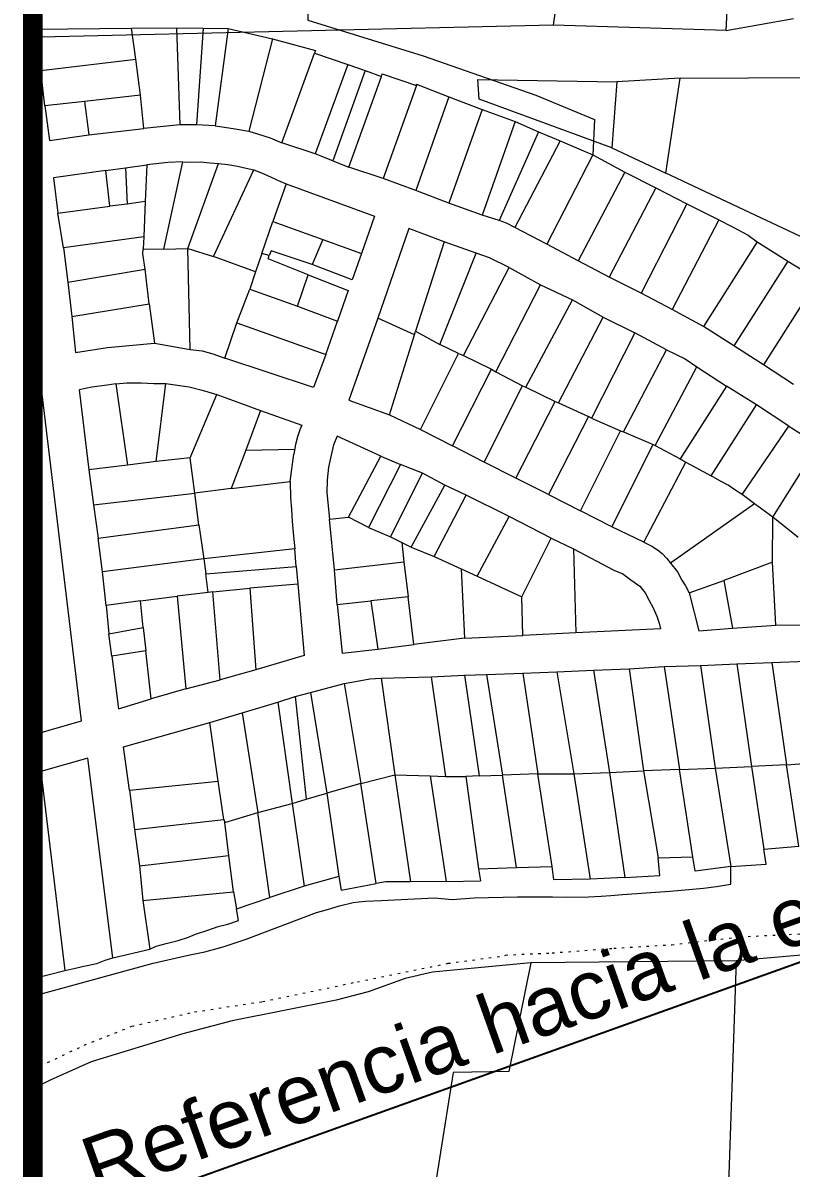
# Model space of a CAD drawing. Header units: millimetres. Extents: x -6666 to 12802, y -941 to 4807.
# Drawn here: x 890.45 to 923.08, y 1600.07 to 1648.7 of the extents above; entities that cross this region are included whole.
import ezdxf

# ---------------------------------------------------------------- set-up
doc = ezdxf.new("R2010")
doc.units = ezdxf.units.MM
doc.linetypes.add('DOT', pattern=[0.25, 0, -0.25])
for name, color, linetype in [('2', 1, 'Continuous'), ('CIRCULO PI', 2, 'Continuous'), ('CVL_CUADCON_TX', 2, 'Continuous')]:
    doc.layers.add(name, color=color, linetype=linetype)
doc.styles.add('PUNTOS PI', font='arial.ttf', dxfattribs={"height": 2.75})
doc.styles.get("Standard").update_dxf_attribs({"font": 'arial.ttf'})
doc.dimstyles.new('ISO-25', dxfattribs={"dimtxt": 2.5, "dimasz": 2.5, "dimexe": 1.25, "dimexo": 0.625, "dimtad": 1, "dimdec": 3, "dimtxsty": 'Standard', "dimcen": 2.5, "dimadec": 0, "dimazin": 0, "dimtfac": 1, "dimtdec": 3, "dimtmove": 0, "dimatfit": 3, "dimfxl": 1, "dimarcsym": 0})

# ---------------------------------------------------------------- blocks, each defined once
blk = doc.blocks.new('*D14')
at = {"layer": 'CIRCULO PI', "color": 0, "lineweight": -2, "transparency": 16777216}
for p, q in [((992.4179527586057, 1629.151936395541), (990.6202033222467, 1634.175293702422)), ((988.6875849871183, 1632.156015026576), (971.3899868771509, 1625.965583935807)), ((970.4127423717564, 1621.276754091521), (968.6149929353974, 1626.300111398402)), ((969.0361807387101, 1625.123208329181), (893.4141375501492, 1598.059737185624))]:
    blk.add_line(p, q, dxfattribs=at)
at = {"layer": 'CIRCULO PI', "color": 0, "transparency": 16777216}
for points in [[(988.5471890526807, 1632.54831604965), (988.8279809215559, 1631.763714003503), (991.0413911255594, 1632.998390633202)], [(971.2495909427133, 1626.35788495888), (971.5303828115885, 1625.573282912733), (969.0361807387101, 1625.123208329181)]]:
    blk.add_solid(points, dxfattribs=at)
at = {"layer": 'Defpoints', "color": 0, "transparency": 16777216}
for p in [(991.0413911255594, 1632.998390633202), (992.6285466602621, 1628.563484860931), (970.6233362734129, 1620.68830255691)]:
    blk.add_point(p, dxfattribs=at)
at = {"layer": 'CIRCULO PI', "color": 0, "transparency": 16777216, "insert": (929.4021091654885, 1612.97577949889), "char_height": 2.5, "attachment_point": 5, "rotation": 19.69117490959217}
blk.add_mtext('Referencia hacia la entrada Istmo Textil: 186.65m', dxfattribs=at)

msp = doc.modelspace()

# ---------------------------------------------------------------- linework, layer by layer
at = {"const_width": 0.8333333333333331}
msp.add_lwpolyline([(1090.862836273411, 1749.485622077867), (890.8628362734107, 1749.485622077867), (890.8628362734107, 1561.985622077867), (1090.862836273411, 1561.985622077867)], close=True, dxfattribs=at)
at = {"layer": '2', "color": 1, "linetype": 'Continuous', "lineweight": 5}
for p, q in [((912.983236273405, 1648.5952025569), (913.8404362734109, 1654.49670255689)), ((920.3151362734097, 1648.376702556895), (920.449236273409, 1650.748702556893)), ((920.3151362734097, 1648.376702556895), (923.1808362734082, 1648.889302556911)), ((891.1934362734137, 1648.439202556895), (890.8628362734107, 1648.393655148982)), ((890.8628362734107, 1648.437904877304), (891.0045362734163, 1648.425102556889)), ((891.21273627341, 1648.082802556917), (891.1740362734126, 1648.795502556904)), ((912.983236273405, 1648.5952025569), (891.21273627341, 1648.082802556917)), ((895.0529362734233, 1648.4729025569), (896.970236273417, 1648.485402556901)), ((895.2405362734171, 1647.156002556902), (895.0529362734233, 1648.4729025569)), ((896.970236273417, 1648.485402556901), (897.1189362734258, 1644.361802556898)), ((896.970236273417, 1648.485402556901), (898.0989362734181, 1648.4719025569)), ((898.0989362734181, 1648.4719025569), (897.8258362734159, 1644.368602556894)), ((898.0989362734181, 1648.4719025569), (899.1616362734167, 1648.459102556897)), ((899.1616362734167, 1648.459102556897), (898.6134362734192, 1644.318502556901)), ((899.1616362734167, 1648.459102556897), (901.0428362734201, 1648.015202556896)), ((920.3151362734097, 1648.376702556895), (912.983236273405, 1648.5952025569)), ((901.0428362734201, 1648.015202556896), (900.0447362734158, 1644.098302556897)), ((901.0428362734201, 1648.015202556896), (902.8727362734207, 1647.526202556883)), ((901.4525362734275, 1643.604202556886), (902.840836273419, 1647.414902556893)), ((902.8727362734207, 1647.526202556883), (902.840836273419, 1647.414902556893)), ((902.840836273419, 1647.414902556893), (904.2436362734225, 1646.931102556894)), ((891.2021362734195, 1646.676602556902), (895.2405362734171, 1647.156002556902)), ((895.435736273419, 1645.630802556891), (895.2405362734171, 1647.156002556902)), ((904.2436362734225, 1646.931102556894), (902.8605362734233, 1643.135502556894)), ((904.2436362734225, 1646.931102556894), (904.983036273421, 1646.678502556887)), ((891.3824362734267, 1645.1719025569), (891.2021362734195, 1646.676602556902)), ((904.983036273421, 1646.678502556887), (903.614636273418, 1642.832002556902)), ((904.2928362734201, 1642.565002556887), (905.6868362734276, 1646.426402556893)), ((904.983036273421, 1646.678502556887), (905.6868362734276, 1646.426402556893)), ((905.6868362734276, 1646.426402556893), (905.7134362734214, 1646.527602556903)), ((905.7134362734214, 1646.527602556903), (907.1618362734262, 1646.033102556897)), ((907.1618362734262, 1646.033102556897), (905.7515362734266, 1642.085502556894)), ((907.1618362734262, 1646.033102556897), (907.1677362734263, 1646.093902556897)), ((907.1677362734263, 1646.093902556897), (908.544436273427, 1645.559602556886)), ((909.7691362734367, 1646.2925025569), (915.6739362734079, 1646.200002556896)), ((909.8356362734048, 1645.453002556898), (909.7691362734367, 1646.2925025569)), ((915.6739362734079, 1646.200002556896), (915.4715362734096, 1643.393702556888)), ((918.3681362734096, 1646.352802556912), (915.6739362734079, 1646.200002556896)), ((917.7561362734123, 1642.315702556908), (918.3681362734096, 1646.352802556912)), ((918.3681362734096, 1646.352802556912), (926.7895362734162, 1646.384102556897)), ((895.435736273419, 1645.630802556891), (893.0678362734216, 1645.359702556902)), ((895.5864362734173, 1644.207702556901), (895.435736273419, 1645.630802556891)), ((908.544436273427, 1645.559602556886), (907.138736273424, 1641.576502556885)), ((908.544436273427, 1645.559602556886), (909.9516362734175, 1645.019802556882)), ((915.4715362734096, 1643.393702556888), (909.8356362734048, 1645.453002556898)), ((893.0678362734216, 1645.359702556902), (891.3824362734267, 1645.1719025569)), ((893.0678362734216, 1645.359702556902), (893.2440362734196, 1643.941402556883)), ((909.9516362734175, 1645.019802556882), (908.5460362734193, 1641.0469025569)), ((909.9516362734175, 1645.019802556882), (911.3541362734213, 1644.510602556887)), ((911.3541362734213, 1644.510602556887), (909.9535362734168, 1640.532502556891)), ((911.3541362734213, 1644.510602556887), (912.3506362734188, 1644.072202556902)), ((893.2440362734196, 1643.941402556883), (895.5864362734173, 1644.207702556901)), ((897.1189362734258, 1644.361802556898), (895.5864362734173, 1644.207702556901)), ((897.8258362734159, 1644.368602556894), (897.1189362734258, 1644.361802556898)), ((898.6134362734192, 1644.318502556901), (897.8258362734159, 1644.368602556894)), ((912.3506362734188, 1644.072202556902), (910.6830362734217, 1640.300402556892)), ((912.3506362734188, 1644.072202556902), (913.2715362734198, 1643.690602556891)), ((902.8605362734233, 1643.135502556894), (901.4525362734275, 1643.604202556886)), ((913.2715362734198, 1643.690602556891), (911.345636273425, 1640.003102556891)), ((913.2715362734198, 1643.690602556891), (914.6576362734231, 1643.090202556896)), ((903.614636273418, 1642.832002556902), (902.8605362734233, 1643.135502556894)), ((914.6576362734231, 1643.090202556896), (912.6999362734205, 1639.296502556881)), ((914.6576362734231, 1643.090202556896), (916.0167362734246, 1642.358202556889)), ((915.4715362734096, 1643.393702556888), (917.7561362734123, 1642.315702556908)), ((893.9631362734181, 1642.430202556887), (894.7985362734216, 1642.547102556886)), ((894.7985362734216, 1642.547102556886), (895.7152362734232, 1642.663002556885)), ((894.7985362734216, 1642.547102556886), (894.8714362734172, 1640.998002556894)), ((895.7152362734232, 1642.663002556885), (895.6355362734212, 1641.110602556887)), ((896.6014362734204, 1642.774102556888), (895.7152362734232, 1642.663002556885)), ((896.4401362734206, 1639.090802556902), (897.2373362734252, 1642.791902556895)), ((897.2373362734252, 1642.791902556895), (896.6014362734204, 1642.774102556888)), ((897.452336273418, 1639.114202556895), (898.7620362734233, 1642.727902556882)), ((903.614636273418, 1642.832002556902), (904.2928362734201, 1642.565002556887)), ((905.7515362734266, 1642.085502556894), (904.2928362734201, 1642.565002556887)), ((894.1331362734236, 1640.915502556899), (893.9631362734181, 1642.430202556887)), ((898.5366362734167, 1638.781402556897), (900.2589362734179, 1642.456102556895)), ((907.138736273424, 1641.576502556885), (905.7515362734266, 1642.085502556894)), ((916.0167362734246, 1642.358202556889), (914.028936273422, 1638.5952025569)), ((916.0167362734246, 1642.358202556889), (917.3309362734253, 1641.697702556891)), ((924.994536273407, 1638.910802556897), (917.7561362734123, 1642.315702556908)), ((901.6248362734259, 1641.866102556881), (901.0615362734243, 1640.26880255688)), ((908.5460362734193, 1641.0469025569), (907.138736273424, 1641.576502556885)), ((917.3309362734253, 1641.697702556891), (915.3579362734272, 1637.899102556888)), ((917.3309362734253, 1641.697702556891), (918.655036273416, 1641.016802556902)), ((895.6355362734212, 1641.110602556887), (894.8714362734172, 1640.998002556894)), ((895.6355362734212, 1641.110602556887), (895.5768362734161, 1639.608802556894)), ((891.9276362734199, 1640.617102556881), (894.1331362734236, 1640.915502556899)), ((892.164136273419, 1639.142202556898), (891.9276362734199, 1640.617102556881)), ((894.8714362734172, 1640.998002556894), (894.1331362734236, 1640.915502556899)), ((909.9535362734168, 1640.532502556891), (908.5460362734193, 1641.0469025569)), ((918.655036273416, 1641.016802556902), (916.7074362734274, 1637.217902556896)), ((918.655036273416, 1641.016802556902), (920.0045362734163, 1640.335602556887)), ((900.5976362734255, 1638.908902556887), (901.0615362734243, 1640.26880255688)), ((901.0615362734243, 1640.26880255688), (903.1828362734232, 1639.492002556888)), ((910.6830362734217, 1640.300402556892), (909.9535362734168, 1640.532502556891)), ((910.9919362734254, 1640.190102556903), (910.6830362734217, 1640.300402556892)), ((911.345636273425, 1640.003102556891), (910.9919362734254, 1640.190102556903)), ((920.0045362734163, 1640.335602556887), (918.0314362734243, 1636.526802556888)), ((920.0045362734163, 1640.335602556887), (920.5656362734189, 1640.049702556893)), ((895.5768362734161, 1639.608802556894), (892.164136273419, 1639.142202556898)), ((895.5768362734161, 1639.608802556894), (895.5554362734256, 1639.096402556887)), ((912.6999362734205, 1639.296502556881), (911.345636273425, 1640.003102556891)), ((920.5656362734189, 1640.049702556893), (921.2628362734285, 1639.675802556887)), ((921.2628362734285, 1639.675802556887), (921.6408362734182, 1639.397202556903)), ((892.164136273419, 1639.142202556898), (892.36023627342, 1637.693102556882)), ((903.1828362734232, 1639.492002556888), (902.727736273424, 1638.436602556888)), ((903.1828362734232, 1639.492002556888), (904.8234362734183, 1638.908902556887)), ((908.3482362734212, 1639.394402556886), (907.1278362734192, 1635.602002556898)), ((909.7052362734285, 1638.916202556897), (908.3482362734212, 1639.394402556886)), ((914.028936273422, 1638.5952025569), (912.6999362734205, 1639.296502556881)), ((921.6408362734182, 1639.397202556903), (919.3601362734262, 1635.805302556903)), ((921.6408362734182, 1639.397202556903), (922.9480362734212, 1638.57440255689)), ((895.5427362734263, 1638.88840255688), (895.5554362734256, 1639.096402556887)), ((895.6366362734152, 1638.242602556894), (895.5427362734263, 1638.88840255688)), ((895.5554362734256, 1639.096402556887), (896.4401362734206, 1639.090802556902)), ((896.4401362734206, 1639.090802556902), (897.452336273418, 1639.114202556895)), ((897.452336273418, 1639.114202556895), (898.5366362734167, 1638.781402556897)), ((897.55853627342, 1634.833702556902), (897.452336273418, 1639.114202556895)), ((900.3237362734217, 1638.120302556894), (898.5366362734167, 1638.781402556897)), ((900.5976362734255, 1638.908902556887), (900.3237362734217, 1638.120302556894)), ((900.9118362734262, 1638.818802556881), (900.5976362734255, 1638.908902556887)), ((900.8592362734198, 1638.672202556902), (900.9118362734262, 1638.818802556881)), ((902.569836273422, 1637.9969025569), (900.8592362734198, 1638.672202556902)), ((900.9904362734233, 1639.010802556896), (900.9118362734262, 1638.818802556881)), ((902.727736273424, 1638.436602556888), (900.9904362734233, 1639.010802556896)), ((908.1636362734171, 1635.046402556888), (909.7052362734285, 1638.916202556897)), ((910.2623362734266, 1638.721702556891), (909.7052362734285, 1638.916202556897)), ((911.0963362734219, 1638.305602556882), (910.2623362734266, 1638.721702556891)), ((892.36023627342, 1637.693102556882), (895.6366362734152, 1638.242602556894)), ((895.8121362734164, 1636.768402556885), (895.6366362734152, 1638.242602556894)), ((909.159736273421, 1634.572502556882), (911.0963362734219, 1638.305602556882)), ((911.0963362734219, 1638.305602556882), (912.4402362734254, 1637.573702556892)), ((915.3579362734272, 1637.899102556888), (914.028936273422, 1638.5952025569)), ((922.9480362734212, 1638.57440255689), (920.6469362734169, 1634.977702556896)), ((922.9480362734212, 1638.57440255689), (924.2049362734251, 1637.797902556901)), ((892.36023627342, 1637.693102556882), (892.5257362734228, 1636.229202556886)), ((900.3237362734217, 1638.120302556894), (900.0861362734177, 1637.392202556898)), ((902.1063362734203, 1636.667402556884), (902.569836273422, 1637.9969025569)), ((916.7074362734274, 1637.217902556896), (915.3579362734272, 1637.899102556888)), ((924.2049362734251, 1637.797902556901), (921.9034362734237, 1634.170702556889)), ((899.5400362734254, 1635.962202556893), (900.0861362734177, 1637.392202556898)), ((900.0861362734177, 1637.392202556898), (902.1063362734203, 1636.667402556884)), ((910.5346362734272, 1633.88590255689), (912.4402362734254, 1637.573702556892)), ((912.4402362734254, 1637.573702556892), (913.7903362734178, 1636.938202556894)), ((918.0314362734243, 1636.526802556888), (916.7074362734274, 1637.217902556896)), ((892.5257362734228, 1636.229202556886), (895.8121362734164, 1636.768402556885)), ((895.8121362734164, 1636.768402556885), (896.0310362734199, 1635.100802556887)), ((911.8183362734198, 1633.22590255688), (913.7903362734178, 1636.938202556894)), ((913.7903362734178, 1636.938202556894), (915.1036362734194, 1636.206702556899)), ((902.1063362734203, 1636.667402556884), (903.817636273423, 1636.037702556882)), ((913.1935362734184, 1632.564702556884), (915.1036362734194, 1636.206702556899)), ((915.1036362734194, 1636.206702556899), (916.4379362734217, 1635.530802556892)), ((919.3601362734262, 1635.805302556903), (918.0314362734243, 1636.526802556888)), ((899.0186362734239, 1634.465902556894), (899.5400362734254, 1635.962202556893)), ((899.5400362734254, 1635.962202556893), (903.3174362734244, 1634.617302556891)), ((903.3174362734244, 1634.617302556891), (903.817636273423, 1636.037702556882)), ((907.0752362734238, 1635.450302556898), (905.5276362734185, 1636.154202556886)), ((920.6469362734169, 1634.977702556896), (919.3601362734262, 1635.805302556903)), ((906.0173362734204, 1632.057002556902), (907.0752362734238, 1635.450302556898)), ((907.0752362734238, 1635.450302556898), (907.1278362734192, 1635.602002556898)), ((907.1278362734192, 1635.602002556898), (908.1636362734171, 1635.046402556888)), ((916.4379362734217, 1635.530802556892), (914.5943362734215, 1631.913302556887)), ((917.7871362734186, 1634.819102556883), (916.4379362734217, 1635.530802556892)), ((896.0310362734199, 1635.100802556887), (897.55853627342, 1634.833702556902)), ((908.9522362734242, 1634.656202556887), (908.1636362734171, 1635.046402556888)), ((915.9602362734186, 1631.328402556895), (917.7871362734186, 1634.819102556883)), ((917.7871362734186, 1634.819102556883), (918.5859362734191, 1634.42880255689)), ((921.9034362734237, 1634.170702556889), (920.6469362734169, 1634.977702556896)), ((907.337036273424, 1631.432002556902), (908.9522362734242, 1634.656202556887)), ((908.9522362734242, 1634.656202556887), (909.159736273421, 1634.572502556882)), ((909.159736273421, 1634.572502556882), (910.3477362734193, 1633.989702556883)), ((918.5859362734191, 1634.42880255689), (919.0802362734285, 1634.092902556896)), ((908.7017362734223, 1630.740502556899), (910.3477362734193, 1633.989702556883)), ((910.3477362734193, 1633.989702556883), (910.5346362734272, 1633.88590255689)), ((910.5346362734272, 1633.88590255689), (911.671636273426, 1633.288502556897)), ((917.3110362734224, 1630.748702556893), (919.0802362734285, 1634.092902556896)), ((919.0802362734285, 1634.092902556896), (920.3415362734158, 1633.265602556891)), ((923.1800362734175, 1633.343202556899), (921.9034362734237, 1634.170702556889)), ((894.393136273422, 1633.364102556902), (894.8855362734212, 1629.916602556893)), ((896.1028362734178, 1630.074502556884), (896.5241362734159, 1633.389302556888)), ((910.0409362734244, 1630.049202556881), (911.671636273426, 1633.288502556897)), ((911.671636273426, 1633.288502556897), (911.8183362734198, 1633.22590255688)), ((897.5489362734188, 1630.234802556895), (898.684636273425, 1632.911602556888)), ((898.684636273425, 1632.911602556888), (900.5428362734201, 1632.244602556895)), ((911.8183362734198, 1633.22590255688), (913.0570362734179, 1632.627202556884)), ((920.3415362734158, 1633.265602556891), (918.3620362734255, 1630.192902556896)), ((921.6034362734244, 1632.478902556883), (920.3415362734158, 1633.265602556891)), ((911.3905362734149, 1629.368002556889), (913.0570362734179, 1632.627202556884)), ((913.0570362734179, 1632.627202556884), (913.1935362734184, 1632.564702556884)), ((913.1935362734184, 1632.564702556884), (914.4731362734165, 1631.985802556896)), ((919.6804362734256, 1629.461302556885), (921.6034362734244, 1632.478902556883)), ((922.980836273422, 1631.579102556892), (921.6034362734244, 1632.478902556883)), ((900.5428362734201, 1632.244602556895), (899.9174362734229, 1630.556602556883)), ((906.0173362734204, 1632.057002556902), (907.337036273424, 1631.432002556902)), ((914.4731362734165, 1631.985802556896), (912.770336273421, 1628.671302556894)), ((914.5943362734215, 1631.913302556887), (914.4731362734165, 1631.985802556896)), ((914.5943362734215, 1631.913302556887), (915.8337362734201, 1631.375602556901)), ((907.337036273424, 1631.432002556902), (908.7017362734223, 1630.740502556899)), ((914.1351362734276, 1627.984802556895), (915.8337362734201, 1631.375602556901)), ((915.8337362734201, 1631.375602556901), (915.9602362734186, 1631.328402556895)), ((921.008436273416, 1628.673802556886), (922.980836273422, 1631.579102556892)), ((922.980836273422, 1631.579102556892), (924.2272362734257, 1630.7773025569)), ((915.9602362734186, 1631.328402556895), (917.2149362734235, 1630.790502556899)), ((899.9174362734229, 1630.556602556883), (899.2926362734215, 1628.9246025569)), ((899.9174362734229, 1630.556602556883), (901.9926362734222, 1630.592702556886)), ((901.8033362734168, 1629.229402556895), (901.954536273417, 1630.385002556882)), ((910.0409362734244, 1630.049202556881), (908.7017362734223, 1630.740502556899)), ((915.4693362734215, 1627.298702556892), (917.2149362734235, 1630.790502556899)), ((917.2149362734235, 1630.790502556899), (917.3110362734224, 1630.748702556893)), ((917.3110362734224, 1630.748702556893), (918.3620362734255, 1630.192902556896)), ((922.2986362734155, 1627.714202556895), (924.2272362734257, 1630.7773025569)), ((894.8855362734212, 1629.916602556893), (893.2508362734152, 1629.723002556894)), ((896.1028362734178, 1630.074502556884), (894.8855362734212, 1629.916602556893)), ((897.5489362734188, 1630.234802556895), (896.1028362734178, 1630.074502556884)), ((897.7444362734277, 1628.735002556882), (897.5489362734188, 1630.234802556895)), ((904.276736273423, 1627.707302556882), (905.655536273418, 1630.3050025569)), ((906.48523627342, 1629.949802556886), (905.1309362734246, 1627.275702556894)), ((905.655536273418, 1630.3050025569), (906.48523627342, 1629.949802556886)), ((907.4266362734197, 1629.58320255689), (906.48523627342, 1629.949802556886)), ((911.3905362734149, 1629.368002556889), (910.0409362734244, 1630.049202556881)), ((916.8293362734184, 1626.642802556903), (918.6145362734278, 1630.042702556887)), ((918.3620362734255, 1630.192902556896), (918.6145362734278, 1630.042702556887)), ((918.6145362734278, 1630.042702556887), (919.6804362734256, 1629.461302556885)), ((893.2508362734152, 1629.723002556894), (893.4466362734274, 1628.23840255688)), ((906.0566362734244, 1626.868702556888), (907.4266362734197, 1629.58320255689)), ((908.3765362734266, 1629.074302556897), (907.4266362734197, 1629.58320255689)), ((899.2926362734215, 1628.9246025569), (897.7444362734277, 1628.735002556882)), ((899.2926362734215, 1628.9246025569), (901.8033362734168, 1629.229402556895)), ((906.9413362734194, 1626.436702556881), (908.3765362734266, 1629.074302556897)), ((909.2764362734197, 1628.6371025569), (908.3765362734266, 1629.074302556897)), ((912.770336273421, 1628.671302556894), (911.3905362734149, 1629.368002556889)), ((893.4466362734274, 1628.23840255688), (897.7444362734277, 1628.735002556882)), ((897.916336273418, 1627.382702556901), (897.7444362734277, 1628.735002556882)), ((907.9128362734264, 1626.034202556891), (909.2764362734197, 1628.6371025569)), ((911.1064362734251, 1627.736902556891), (909.2764362734197, 1628.6371025569)), ((912.770336273421, 1628.671302556894), (914.1351362734276, 1627.984802556895)), ((921.5274362734235, 1628.281802556893), (921.008436273416, 1628.673802556886)), ((893.4466362734274, 1628.23840255688), (893.6430362734172, 1626.8148025569)), ((915.4693362734215, 1627.298702556892), (914.1351362734276, 1627.984802556895)), ((921.5274362734235, 1628.281802556893), (917.9629362734195, 1625.761202556892)), ((922.2986362734155, 1627.714202556895), (921.5274362734235, 1628.281802556893)), ((903.472236273421, 1627.620502556903), (904.276736273423, 1627.707302556882)), ((903.690436273424, 1625.475802556887), (903.472236273421, 1627.620502556903)), ((905.1309362734246, 1627.275702556894), (904.276736273423, 1627.707302556882)), ((909.7436362734225, 1625.200002556896), (911.1064362734251, 1627.736902556891)), ((912.8904362734211, 1626.812002556883), (911.1064362734251, 1627.736902556891)), ((922.2960362734193, 1625.805602556882), (922.2986362734155, 1627.714202556895)), ((923.3815362734204, 1626.84840255689), (922.2986362734155, 1627.714202556895)), ((893.6430362734172, 1626.8148025569), (897.916336273418, 1627.382702556901)), ((897.916336273418, 1627.382702556901), (898.1277362734254, 1625.938502556896)), ((905.1309362734246, 1627.275702556894), (906.0566362734244, 1626.868702556888)), ((916.8293362734184, 1626.642802556903), (915.4693362734215, 1627.298702556892)), ((893.82423627342, 1625.39130255689), (893.6430362734172, 1626.8148025569)), ((906.0566362734244, 1626.868702556888), (906.53693627342, 1626.639602556891)), ((906.53693627342, 1626.639602556891), (906.6338362734241, 1625.816102556881)), ((906.53693627342, 1626.639602556891), (906.9413362734194, 1626.436702556881)), ((911.6400362734275, 1624.32440255689), (912.8904362734211, 1626.812002556883)), ((912.8904362734211, 1626.812002556883), (913.8309362734253, 1626.3692025569)), ((901.9976362734269, 1626.364102556902), (898.1277362734254, 1625.938502556896)), ((902.0496362734157, 1625.612202556893), (901.9976362734269, 1626.364102556902)), ((906.9413362734194, 1626.436702556881), (907.9128362734264, 1626.034202556891)), ((907.9128362734264, 1626.034202556891), (909.0659362734223, 1625.512702556882)), ((913.8309362734253, 1626.3692025569), (913.9353362734255, 1622.794302556893)), ((898.1277362734254, 1625.938502556896), (893.82423627342, 1625.39130255689)), ((898.1277362734254, 1625.938502556896), (898.2219362734177, 1625.308002556903)), ((898.2219362734177, 1625.308002556903), (902.0496362734157, 1625.612202556893)), ((902.0496362734157, 1625.612202556893), (902.1271362734187, 1624.870202556901)), ((903.690436273424, 1625.475802556887), (906.6338362734241, 1625.816102556881)), ((906.6338362734241, 1625.816102556881), (906.8142362734252, 1624.331702556899)), ((909.0659362734223, 1625.512702556882), (909.2035362734168, 1622.577102556891)), ((909.0659362734223, 1625.512702556882), (909.7436362734225, 1625.200002556896)), ((922.2960362734193, 1625.805602556882), (920.2270362734271, 1625.013202556894)), ((922.4315362734196, 1623.118702556888), (922.2960362734193, 1625.805602556882)), ((893.9798362734182, 1623.957902556886), (893.82423627342, 1625.39130255689)), ((898.3191362734251, 1624.514902556894), (898.2219362734177, 1625.308002556903)), ((903.799936273419, 1624.007502556891), (903.690436273424, 1625.475802556887)), ((909.7436362734225, 1625.200002556896), (911.6400362734275, 1624.32440255689)), ((898.5176362734237, 1624.532802556893), (900.0808362734206, 1624.696802556883)), ((902.1271362734187, 1624.870202556901), (900.0808362734206, 1624.696802556883)), ((900.0808362734206, 1624.696802556883), (900.3390362734244, 1621.221602556897)), ((918.7511362734185, 1624.497902556901), (920.2270362734271, 1625.013202556894)), ((920.2270362734271, 1625.013202556894), (920.5943362734215, 1622.998602556899)), ((895.4467362734176, 1624.153502556887), (893.9798362734182, 1623.957902556886)), ((895.4467362734176, 1624.153502556887), (897.0002362734231, 1624.358202556889)), ((895.5551362734222, 1623.020202556901), (895.4467362734176, 1624.153502556887)), ((898.3191362734251, 1624.514902556894), (897.0002362734231, 1624.358202556889)), ((897.0002362734231, 1624.358202556889), (897.3749362734197, 1620.424802556886)), ((898.5176362734237, 1624.532802556893), (898.3191362734251, 1624.514902556894)), ((898.8287362734263, 1620.798102556887), (898.5176362734237, 1624.532802556893)), ((903.799936273419, 1624.007502556891), (905.2205362734203, 1624.157902556887)), ((906.8142362734252, 1624.331702556899), (905.2205362734203, 1624.157902556887)), ((905.2205362734203, 1624.157902556887), (905.5212362734201, 1622.103502556887)), ((907.0491362734174, 1622.298402556889), (906.8142362734252, 1624.331702556899)), ((911.681336273421, 1622.6844025569), (911.6400362734275, 1624.32440255689)), ((893.9798362734182, 1623.957902556886), (894.092536273416, 1622.758602556885)), ((920.5943362734215, 1622.998602556899), (922.4315362734196, 1623.118702556888)), ((922.4315362734196, 1623.118702556888), (923.8963362734248, 1623.141702556885)), ((894.092536273416, 1622.758602556885), (895.5551362734222, 1623.020202556901)), ((894.2286362734194, 1621.807702556901), (894.092536273416, 1622.758602556885)), ((895.5551362734222, 1623.020202556901), (895.6653362734178, 1622.034102556897)), ((909.2035362734168, 1622.577102556891), (911.681336273421, 1622.6844025569)), ((913.9353362734255, 1622.794302556893), (911.681336273421, 1622.6844025569)), ((905.5212362734201, 1622.103502556887), (907.0491362734174, 1622.298402556889)), ((909.2035362734168, 1622.577102556891), (907.0491362734174, 1622.298402556889)), ((895.6653362734178, 1622.034102556897), (894.2286362734194, 1621.807702556901)), ((895.9001362734161, 1619.990702556885), (895.6653362734178, 1622.034102556897)), ((900.3390362734244, 1621.221602556897), (898.8287362734263, 1620.798102556887)), ((911.6875362734245, 1621.090402556883), (913.122136273425, 1621.139102556902)), ((913.122136273425, 1621.139102556902), (914.6841362734267, 1621.211702556881)), ((913.122136273425, 1621.139102556902), (913.8511362734171, 1616.812702556882)), ((914.6841362734267, 1621.211702556881), (916.1951362734253, 1621.264602556891)), ((914.6841362734267, 1621.211702556881), (915.3606362734172, 1616.862902556892)), ((916.1951362734253, 1621.264602556891), (917.686236273421, 1621.363502556896)), ((916.1951362734253, 1621.264602556891), (916.8092362734205, 1616.938502556896)), ((917.686236273421, 1621.363502556896), (919.2276362734192, 1621.411002556883)), ((917.686236273421, 1621.363502556896), (918.3391362734183, 1616.993702556888)), ((919.2276362734192, 1621.411002556883), (920.7794362734239, 1621.483702556901)), ((919.2276362734192, 1621.411002556883), (919.8589362734165, 1617.049002556895)), ((920.7794362734239, 1621.483702556901), (922.2548362734196, 1621.542102556881)), ((920.7794362734239, 1621.483702556901), (921.3939362734272, 1617.119502556902)), ((922.2548362734196, 1621.542102556881), (923.7455362734217, 1621.600302556898)), ((922.2548362734196, 1621.542102556881), (922.8781362734189, 1617.200202556882)), ((897.3749362734197, 1620.424802556886), (898.8287362734263, 1620.798102556887)), ((902.6616362734167, 1620.264802556901), (904.1002362734216, 1620.648502556883)), ((904.1002362734216, 1620.648502556883), (904.5792362734246, 1620.734102556898)), ((904.1002362734216, 1620.648502556883), (904.7987362734202, 1616.404902556884)), ((904.5792362734246, 1620.734102556898), (905.185736273419, 1620.843602556894)), ((905.185736273419, 1620.843602556894), (905.6590362734205, 1620.873502556883)), ((905.6590362734205, 1620.873502556883), (907.7904362734225, 1620.934102556897)), ((905.6590362734205, 1620.873502556883), (906.2526362734206, 1616.765102556903)), ((907.7904362734225, 1620.934102556897), (909.2048362734204, 1620.998402556889)), ((907.7904362734225, 1620.934102556897), (908.4024362734235, 1616.693002556889)), ((909.2048362734204, 1620.998402556889), (910.1358362734245, 1621.032902556887)), ((909.2048362734204, 1620.998402556889), (909.8283362734182, 1616.719602556896)), ((910.1358362734245, 1621.032902556887), (911.6875362734245, 1621.090402556883)), ((910.1358362734245, 1621.032902556887), (910.8167362734275, 1616.758102556896)), ((911.6875362734245, 1621.090402556883), (912.3212362734193, 1616.808302556882)), ((897.3749362734197, 1620.424802556886), (895.9001362734161, 1619.990702556885)), ((902.0188362734225, 1620.099902556903), (902.6616362734167, 1620.264802556901)), ((902.6616362734167, 1620.264802556901), (903.3600362734214, 1615.993902556897)), ((899.7679362734234, 1619.40110255689), (901.2734362734191, 1619.850002556896)), ((901.2734362734191, 1619.850002556896), (902.0188362734225, 1620.099902556903)), ((901.2734362734191, 1619.850002556896), (901.8806362734213, 1615.552402556893)), ((902.0188362734225, 1620.099902556903), (902.486336273425, 1615.733202556889)), ((898.3848362734243, 1618.986202556892), (899.7679362734234, 1619.40110255689)), ((899.7679362734234, 1619.40110255689), (900.431836273423, 1615.166702556886)), ((898.73523627342, 1616.498902556902), (898.3848362734243, 1618.986202556892)), ((922.8781362734189, 1617.200202556882), (924.2911362734194, 1617.301202556883)), ((904.7987362734202, 1616.404902556884), (906.2526362734206, 1616.765102556903)), ((906.2526362734206, 1616.765102556903), (906.9098362734258, 1612.2317025569)), ((906.2526362734206, 1616.765102556903), (907.7519362734201, 1616.723802556885)), ((909.8283362734182, 1616.719602556896), (910.8167362734275, 1616.758102556896)), ((912.3212362734193, 1616.808302556882), (910.8167362734275, 1616.758102556896)), ((911.4186362734217, 1612.829502556889), (910.8167362734275, 1616.758102556896)), ((912.3212362734193, 1616.808302556882), (913.8511362734171, 1616.812702556882)), ((912.9230362734233, 1612.8746025569), (912.3212362734193, 1616.808302556882)), ((913.8511362734171, 1616.812702556882), (915.3606362734172, 1616.862902556892)), ((913.8511362734171, 1616.812702556882), (914.5440362734189, 1612.340302556889)), ((915.3606362734172, 1616.862902556892), (916.8092362734205, 1616.938502556896)), ((915.3606362734172, 1616.862902556892), (916.0129362734187, 1612.405702556899)), ((918.3391362734183, 1616.993702556888), (916.8092362734205, 1616.938502556896)), ((916.8092362734205, 1616.938502556896), (917.4265362734259, 1613.243602556894)), ((918.3391362734183, 1616.993702556888), (919.8589362734165, 1617.049002556895)), ((918.9005362734242, 1613.293802556881), (918.3391362734183, 1616.993702556888)), ((919.8589362734165, 1617.049002556895), (921.3939362734272, 1617.119502556902)), ((919.8589362734165, 1617.049002556895), (920.5164362734249, 1612.871402556888)), ((922.8781362734189, 1617.200202556882), (921.3939362734272, 1617.119502556902)), ((921.3939362734272, 1617.119502556902), (921.9198362734205, 1613.612702556882)), ((923.4091362734252, 1613.734102556898), (922.8781362734189, 1617.200202556882)), ((894.9738362734242, 1616.119402556886), (898.73523627342, 1616.498902556902)), ((898.9881362734195, 1614.877702556896), (898.73523627342, 1616.498902556902)), ((904.7987362734202, 1616.404902556884), (903.3600362734214, 1615.993902556897)), ((905.4511362734193, 1612.156102556894), (904.7987362734202, 1616.404902556884)), ((907.7519362734201, 1616.723802556885), (908.4245362734255, 1612.246302556895)), ((907.7519362734201, 1616.723802556885), (908.4024362734235, 1616.693002556889)), ((908.4024362734235, 1616.693002556889), (909.2665362734151, 1616.697702556891)), ((909.8283362734182, 1616.719602556896), (909.2665362734151, 1616.697702556891)), ((909.2665362734151, 1616.697702556891), (909.7972362734181, 1612.7844025569)), ((894.9738362734242, 1616.119402556886), (895.1860362734224, 1614.452402556894)), ((902.486336273425, 1615.733202556889), (903.3600362734214, 1615.993902556897)), ((903.3600362734214, 1615.993902556897), (903.8655362734171, 1612.456602556883)), ((900.431836273423, 1615.166702556886), (901.8806362734213, 1615.552402556893)), ((901.8806362734213, 1615.552402556893), (902.486336273425, 1615.733202556889)), ((901.8806362734213, 1615.552402556893), (902.396436273415, 1612.0354025569)), ((895.1860362734224, 1614.452402556894), (898.9881362734195, 1614.877702556896)), ((898.9881362734195, 1614.877702556896), (899.0236362734177, 1614.745502556903)), ((899.0236362734177, 1614.745502556903), (900.431836273423, 1615.166702556886)), ((900.9424362734244, 1611.558302556882), (900.431836273423, 1615.166702556886)), ((895.1860362734224, 1614.452402556894), (895.4034362734237, 1612.907402556898)), ((899.1902362734254, 1613.337802556898), (899.0236362734177, 1614.745502556903)), ((921.9198362734205, 1613.612702556882), (923.4091362734252, 1613.734102556898)), ((922.0210362734215, 1612.982502556891), (921.9198362734205, 1613.612702556882)), ((895.4034362734237, 1612.907402556898), (899.1902362734254, 1613.337802556898)), ((895.4034362734237, 1612.907402556898), (895.5446362734256, 1611.428502556887)), ((899.3974362734189, 1611.797802556885), (899.1902362734254, 1613.337802556898)), ((911.4186362734217, 1612.829502556889), (912.9230362734233, 1612.8746025569)), ((912.993836273421, 1612.305402556896), (912.9230362734233, 1612.8746025569)), ((917.4265362734259, 1613.243602556894), (918.9005362734242, 1613.293802556881)), ((917.507336273422, 1612.501702556895), (917.4265362734259, 1613.243602556894)), ((919.0118362734247, 1612.678902556883), (918.9005362734242, 1613.293802556881)), ((920.5164362734249, 1612.871402556888), (919.0118362734247, 1612.678902556883)), ((920.5164362734249, 1612.871402556888), (922.0210362734215, 1612.982502556891)), ((903.8655362734171, 1612.456602556883), (902.396436273415, 1612.0354025569)), ((903.8655362734171, 1612.456602556883), (903.9667362734253, 1611.867102556881)), ((909.7972362734181, 1612.7844025569), (911.4186362734217, 1612.829502556889)), ((909.7972362734181, 1612.7844025569), (909.8883362734159, 1612.271102556885)), ((916.0129362734187, 1612.405702556899), (914.5440362734189, 1612.340302556889)), ((916.0129362734187, 1612.405702556899), (917.507336273422, 1612.501702556895)), ((902.396436273415, 1612.0354025569), (900.9424362734244, 1611.558302556882)), ((903.9667362734253, 1611.867102556881), (905.4511362734193, 1612.156102556894)), ((905.8476362734255, 1612.227102556891), (905.4511362734193, 1612.156102556894)), ((906.9098362734258, 1612.2317025569), (905.8476362734255, 1612.227102556891)), ((908.4245362734255, 1612.246302556895), (906.9098362734258, 1612.2317025569)), ((908.4245362734255, 1612.246302556895), (909.8883362734159, 1612.271102556885)), ((914.5440362734189, 1612.340302556889), (912.993836273421, 1612.305402556896)), ((895.5446362734256, 1611.428502556887), (899.3974362734189, 1611.797802556885)), ((899.3974362734189, 1611.797802556885), (899.5240362734221, 1611.076202556883)), ((899.5240362734221, 1611.076202556883), (900.9424362734244, 1611.558302556882)), ((890.471136273427, 1610.139802556901), (890.511536273425, 1609.707902556886)), ((930.4979362734048, 1609.740702556908), (920.7436362734115, 1608.868902556897)), ((894.267036273417, 1608.994802556882), (895.8327362734162, 1609.370202556901)), ((890.6478362734233, 1608.513502556897), (890.6729362734186, 1608.071402556888)), ((912.0180362734063, 1608.780802556915), (911.0857362734205, 1604.177202556907)), ((920.7436362734115, 1608.868902556897), (912.0180362734063, 1608.780802556915)), ((920.7436362734115, 1608.868902556897), (920.1134362734083, 1590.742302556914)), ((890.6729362734186, 1608.071402556888), (892.2335362734193, 1608.462002556884)), ((911.0857362734205, 1604.177202556907), (908.720236273406, 1604.132602556908))]:
    msp.add_line(p, q, dxfattribs=at)
for points in [[(890.8628362734107, 1651.442828708977), (902.5618362734276, 1651.697502556882), (902.5576362734246, 1648.814302556888), (907.4467362734176, 1647.303702556896), (912.2320362734208, 1645.627002556897), (914.726636273419, 1644.597002556893), (914.6576362734231, 1643.090202556896)], [(891.2021362734195, 1646.676602556902), (891.0045362734163, 1648.425102556889), (895.0529362734233, 1648.4729025569)], [(891.3824362734267, 1645.1719025569), (891.5732362734198, 1643.707602556884), (893.2440362734196, 1643.941402556883)], [(898.6134362734192, 1644.318502556901), (899.0043362734177, 1644.268102556883), (899.4611362734177, 1644.196602556897), (900.0447362734158, 1644.098302556897)], [(900.0447362734158, 1644.098302556897), (900.450136273419, 1643.976602556902), (900.9465362734227, 1643.813302556887), (901.4525362734275, 1643.604202556886)], [(897.2373362734252, 1642.791902556895), (897.5322362734187, 1642.788302556887), (897.9848362734228, 1642.793102556882), (898.4012362734247, 1642.747402556889), (898.7620362734233, 1642.727902556882)], [(898.7620362734233, 1642.727902556882), (899.158136273425, 1642.682502556891), (899.559036273422, 1642.611702556881), (899.9343362734253, 1642.526002556897), (900.2589362734179, 1642.456102556895)], [(893.9631362734181, 1642.430202556887), (891.7422362734251, 1642.116802556902), (891.9276362734199, 1640.617102556881)], [(900.2589362734179, 1642.456102556895), (900.5879362734195, 1642.330302556903), (900.9976362734269, 1642.147702556891), (901.3566362734236, 1641.97590255688), (901.6248362734259, 1641.866102556881)], [(901.6248362734259, 1641.866102556881), (905.3814362734265, 1640.485902556889), (904.8234362734183, 1638.908902556887)], [(908.3482362734212, 1639.394402556886), (906.8346362734264, 1639.965902556894), (905.5276362734185, 1636.154202556886)], [(904.8234362734183, 1638.908902556887), (904.4387362734233, 1637.791702556886), (902.727736273424, 1638.436602556888)], [(902.569836273422, 1637.9969025569), (904.2603362734262, 1637.337002556884), (903.817636273423, 1636.037702556882)], [(892.5257362734228, 1636.229202556886), (892.6853362734255, 1634.704402556895), (894.0354362734179, 1634.916602556893), (896.0310362734199, 1635.100802556887)], [(890.8628362734107, 1636.156429031151), (891.0657362734237, 1634.495502556903), (890.8628362734107, 1634.472654317059)], [(905.5276362734185, 1636.154202556886), (904.2958362734244, 1632.676602556902), (906.0173362734204, 1632.057002556902)], [(897.55853627342, 1634.833702556902), (898.0611362734162, 1634.766802556902), (898.5122362734219, 1634.644602556896), (899.0186362734239, 1634.465902556894)], [(903.3174362734244, 1634.617302556891), (902.7920362734185, 1633.2175025569), (899.0186362734239, 1634.465902556894)], [(894.393136273422, 1633.364102556902), (894.0213362734248, 1633.317802556903), (893.3795362734163, 1633.229102556893), (892.8340362734198, 1633.113802556899), (893.2508362734152, 1629.723002556894)], [(894.393136273422, 1633.364102556902), (894.8564362734251, 1633.409302556884), (895.4665362734158, 1633.407102556896), (896.0155362734149, 1633.390302556889), (896.5241362734159, 1633.389302556888)], [(896.5241362734159, 1633.389302556888), (897.0164362734249, 1633.312302556887), (897.5139362734226, 1633.245402556887), (898.056336273421, 1633.101802556888), (898.684636273425, 1632.911602556888)], [(891.2604362734164, 1632.929702556898), (890.8628362734107, 1632.872074321116)], [(890.8628362734107, 1619.058883436886), (890.9289362734235, 1618.476802556888), (892.9395362734249, 1619.061802556897), (891.2604362734164, 1632.929702556898)], [(900.5428362734201, 1632.244602556895), (902.2998362734252, 1631.614302556888), (902.2161362734223, 1631.422402556888), (902.1159362734215, 1631.124102556888), (902.0307362734166, 1630.800302556899), (901.954536273417, 1630.385002556882)], [(905.655536273418, 1630.3050025569), (903.7943362734222, 1631.144602556896), (903.6475362734236, 1630.780902556885), (903.5355362734226, 1630.34570255689), (903.4225362734214, 1629.834302556884), (903.3753362734278, 1629.291702556886), (903.358636273424, 1628.743702556888), (903.472236273421, 1627.620502556903)], [(921.008436273416, 1628.673802556886), (920.7307362734173, 1628.839602556891), (920.413036273425, 1629.066802556902), (920.0492362734221, 1629.253902556883), (919.6804362734256, 1629.461302556885)], [(901.8033362734168, 1629.229402556895), (901.8101362734269, 1628.52880255689), (901.8501362734169, 1628.051202556883), (901.8794362734225, 1627.528002556898), (901.9380362734264, 1626.908002556903), (901.9976362734269, 1626.364102556902)], [(916.8293362734184, 1626.642802556903), (917.1629362734202, 1626.471302556894), (917.4001362734161, 1626.326302556899), (917.6067362734175, 1626.166502556899), (917.7975362734214, 1625.961102556899), (917.9629362734195, 1625.761202556892)], [(913.8309362734253, 1626.3692025569), (915.5540362734173, 1625.465202556896), (915.9334362734153, 1625.298202556904), (916.2762362734247, 1625.050502556885), (916.6543362734192, 1624.776902556881), (916.8798362734196, 1624.495002556891), (917.0538362734187, 1624.168002556889), (917.2030362734149, 1623.8871025569), (917.3815362734204, 1623.509302556883), (917.4795362734185, 1623.203502556888), (917.5276362734185, 1622.974502556884), (913.9353362734255, 1622.794302556893)], [(917.9629362734195, 1625.761202556892), (918.248236273419, 1625.387202556893), (918.4424362734244, 1625.039702556884), (918.5920362734178, 1624.799302556898), (918.7511362734185, 1624.497902556901)], [(902.1271362734187, 1624.870202556901), (902.3907362734244, 1621.841602556892), (900.3390362734244, 1621.221602556897)], [(918.7511362734185, 1624.497902556901), (919.1538362734173, 1622.883902556888), (920.5943362734215, 1622.998602556899)], [(903.799936273419, 1624.007502556891), (904.0038362734194, 1621.939002556885), (905.5212362734201, 1622.103502556887)], [(894.2286362734194, 1621.807702556901), (894.5017362734252, 1619.570902556899), (895.9001362734161, 1619.990702556885)], [(894.9738362734242, 1616.119402556886), (894.7213362734219, 1617.964202556895), (898.3848362734243, 1618.986202556892)], [(891.2031362734197, 1616.90360255688), (892.2335362734193, 1608.462002556884), (892.6097362734181, 1608.548302556896), (893.0367362734214, 1608.644702556889), (893.590836273419, 1608.756202556888), (893.9416362734228, 1608.893302556892), (894.267036273417, 1608.994802556882), (893.2061362734239, 1617.482102556895), (891.2031362734197, 1616.90360255688)], [(890.8628362734107, 1607.367858528262), (895.9746362734186, 1608.775502556885), (897.5403362734178, 1609.125502556884), (898.1757362734243, 1609.247202556902), (898.9586362734262, 1609.470502556903), (899.9245362734255, 1609.785202556891), (902.9241362734174, 1610.9273025569), (903.3816362734251, 1611.049102556888), (903.8900362734275, 1611.211502556895), (904.4746362734186, 1611.343402556885), (904.7237362734195, 1611.378902556883), (905.0032362734237, 1611.404202556886), (905.6640362734252, 1611.4344025569), (907.9309362734239, 1611.540102556903), (908.6780362734171, 1611.47880255689), (909.6234362734176, 1611.539402556881), (911.4583362734229, 1611.584402556899), (912.3172362734258, 1611.58400255688), (912.9373362734259, 1611.588802556899), (913.5472362734181, 1611.573302556896), (914.4723362734258, 1611.588202556894), (915.0161362734216, 1611.623502556883), (915.4278362734185, 1611.643702556888), (915.9209362734146, 1611.694302556893), (917.9286362734201, 1611.825602556901), (918.7419362734254, 1611.90650255689), (919.3518362734176, 1611.952002556897), (919.9160362734146, 1612.022902556901), (920.5260362734261, 1612.124302556897), (920.5164362734249, 1612.871402556888)], [(890.8628362734107, 1607.367858528262), (895.9746362734186, 1608.775502556885), (897.5403362734178, 1609.125502556884), (898.1757362734243, 1609.247202556902), (898.9586362734262, 1609.470502556903), (899.9245362734255, 1609.785202556891), (902.9241362734174, 1610.9273025569), (903.3816362734251, 1611.049102556888), (903.8900362734275, 1611.211502556895), (904.4746362734186, 1611.343402556885), (904.7237362734195, 1611.378902556883), (905.0032362734237, 1611.404202556886), (905.6640362734252, 1611.4344025569), (907.9309362734239, 1611.540102556903), (908.6780362734171, 1611.47880255689), (909.6234362734176, 1611.539402556881), (911.4583362734229, 1611.584402556899), (912.3172362734258, 1611.58400255688), (912.9373362734259, 1611.588802556899), (913.5472362734181, 1611.573302556896), (914.4723362734258, 1611.588202556894), (915.0161362734216, 1611.623502556883), (915.4278362734185, 1611.643702556888), (915.9209362734146, 1611.694302556893), (917.9286362734201, 1611.825602556901), (918.7419362734254, 1611.90650255689), (919.3518362734176, 1611.952002556897), (919.9160362734146, 1612.022902556901), (920.5260362734261, 1612.124302556897), (920.5164362734249, 1612.871402556888)], [(895.5446362734256, 1611.428502556887), (895.8327362734162, 1609.370202556901), (896.1072362734158, 1609.492002556888), (896.5343362734238, 1609.603702556897), (897.04773627342, 1609.740702556885), (897.4849362734167, 1609.877702556896), (897.7747362734226, 1609.999502556883), (898.30853627342, 1610.167002556888), (898.7457362734167, 1610.32440255689), (899.1474362734189, 1610.430902556885), (899.6100362734214, 1610.588302556887), (899.5240362734221, 1611.076202556883)], [(890.511536273425, 1609.707902556886), (890.6478362734233, 1608.513502556897), (890.5409362734244, 1608.335702556903)], [(912.0180362734063, 1608.780802556915), (909.9351362734051, 1608.588702556906), (907.852336273405, 1608.396502556904), (906.6870362734226, 1608.119802556905), (905.1200362734089, 1607.555202556887), (903.7526362734097, 1607.198202556903), (899.3416362734097, 1606.325202556905), (897.2399362734104, 1605.776102556913), (893.3437362734039, 1604.581602556907), (891.6024362734097, 1603.809902556889), (890.8628362734107, 1603.44192453602)], [(908.720236273406, 1604.132602556908), (907.5583362734105, 1596.824102556911), (920.1134362734083, 1590.742302556914)]]:
    msp.add_lwpolyline(points, dxfattribs=at)
at = {"layer": '2', "color": 1, "linetype": 'DOT', "lineweight": 5}
msp.add_lwpolyline([(890.8628362734107, 1604.252929094904), (893.0507362734097, 1605.289402556905), (895.0713362734241, 1606.091902556896), (897.7316362734127, 1606.702502556886), (900.6241362734036, 1607.139202556895), (904.6541362734097, 1607.979502556888), (908.5070362734077, 1608.765602556891), (910.9181362734125, 1609.091302556913), (910.9431362734103, 1609.117202556898), (912.9261362734178, 1609.205602556905), (915.5430362734078, 1609.407802556917), (918.0083362734113, 1609.556202556888), (920.9027362734123, 1609.891002556888), (925.2243362734152, 1610.099902556903), (928.2987362734093, 1610.336202556892), (931.858236273405, 1610.479702556898), (935.3205362734079, 1611.742402556907), (938.1306362734103, 1612.508802556895), (940.5902362734123, 1612.962802556898), (943.1930362734056, 1613.929102556893), (945.2183362734104, 1614.476802556911)], dxfattribs=at)

# ---------------------------------------------------------------- texts
at = {"layer": 'CVL_CUADCON_TX', "color": 7, "insert": (904.3092359085772, 1664.541605804843), "char_height": 2.3, "width": 29.08000225177344, "attachment_point": 1, "rotation": 327.1806483354535, "style": 'PUNTOS PI'}
msp.add_mtext('HACIA MANAGUA', dxfattribs=at)

# ---------------------------------------------------------------- dimensions: what is measured, and where the dimension line sits
at = {"layer": 'CIRCULO PI', "color": 7}
dim = msp.add_linear_dim(base=(991.0413911255594, 1632.998390633202), p1=(970.6233362734129, 1620.68830255691), p2=(992.6285466602619, 1628.563484860931), angle=19.691174909594267, text='Referencia hacia la entrada Istmo Textil: 186.65m', dimstyle='ISO-25', dxfattribs=at)
dim.commit()
dim.dimension.update_dxf_attribs({"geometry": '*D14', "text_midpoint": (930.0482560752091, 1611.17028495409), "dimtype": 161})

doc.saveas('drawing.dxf')
